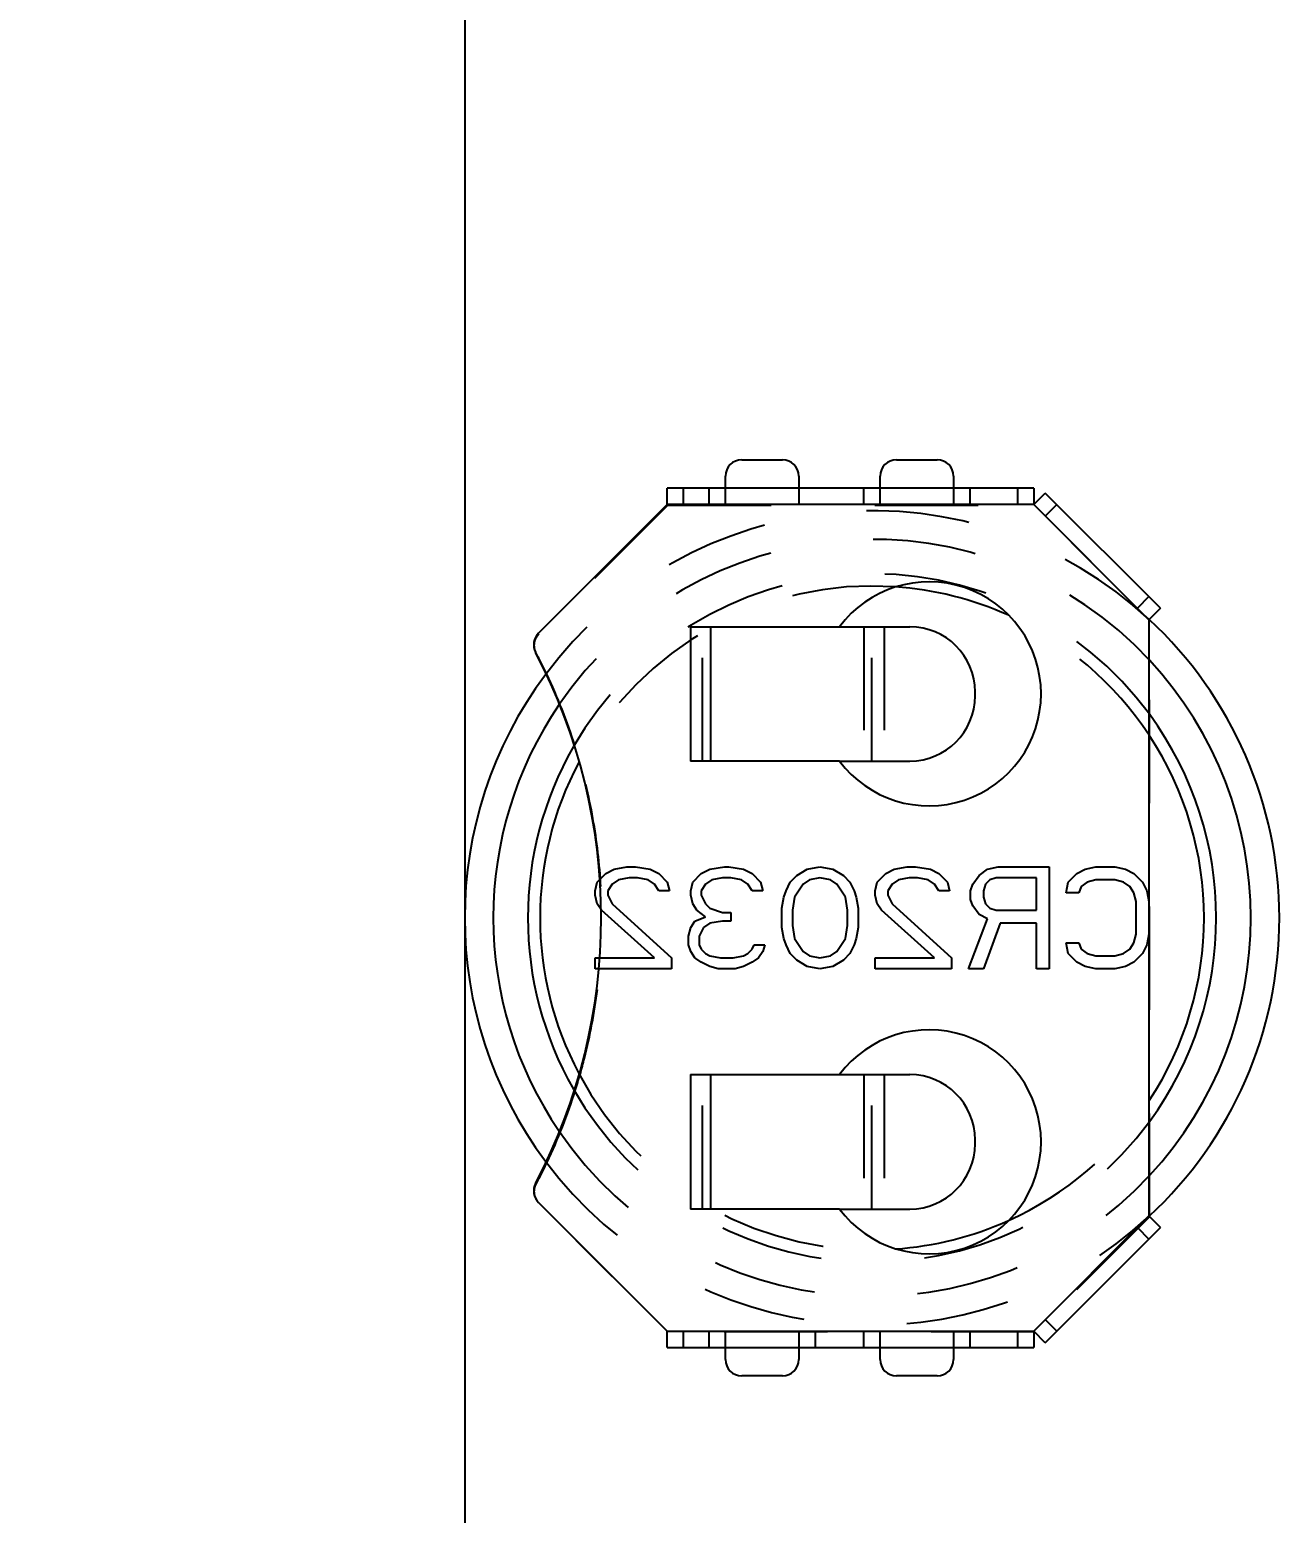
# Model space of a CAD drawing. Header units: inches. Extents: x 0 to 8.3, y 0 to 11.7.
# Drawn here: x 1.828 to 3.036, y 6.848 to 8.282 of the extents above; entities that cross this region are included whole.
import ezdxf

# ---------------------------------------------------------------- set-up
doc = ezdxf.new("R2010")
doc.units = ezdxf.units.IN
doc.header["$LTSCALE"] = 0.762205
doc.header["$MEASUREMENT"] = 0
doc.linetypes.add('HIDDEN', pattern=[0.2, 0.1, -0.1])
doc.layers.get('0').update_dxf_attribs({"linetype": 'CONTINUOUS'})
doc.layers.add('03___PRT_ALL_CURVES', color=7, linetype='CONTINUOUS')
doc.layers.add('DEFAULT_2', color=8, linetype='HIDDEN')
doc.styles.get("Standard").update_dxf_attribs({"font": 'txt', "width": 0.8})
doc.dimstyles.new('DIMSTYLE_1', dxfattribs={"dimtxt": 0.15625, "dimasz": 0.1875, "dimexe": 0.125, "dimexo": 0.0625, "dimgap": 0.078125, "dimtad": 0, "dimtih": 1, "dimtoh": 1, "dimzin": 4, "dimdsep": 46, "dimtxsty": 'STANDARD', "dimblk": 'CLOSED', "dimblk1": 'CLOSED', "dimblk2": 'CLOSED', "dimcen": 0.09, "dimadec": 0, "dimazin": 0, "dimtfac": 1, "dimtofl": 0, "dimtmove": 0, "dimatfit": 3, "dimldrblk": 'CLOSED', "dimfxl": 1, "dimtolj": 1, "dimtzin": 4, "dimarcsym": 0})

# ---------------------------------------------------------------- blocks, each defined once
blk = doc.blocks.new('_CLOSED')
at = {"color": 0, "linetype": 'BYBLOCK'}
for p, q in [((0, 0), (-1, 0.1667)), ((-1, 0.1667), (-1, -0.1667)), ((-1, -0.1667), (0, 0)), ((-1, 0), (0, 0))]:
    blk.add_line(p, q, dxfattribs=at)
blk = doc.blocks.new('*D0')
at = {"color": 2, "linetype": 'CONTINUOUS'}
for p, q in [((2.3435, 10.5477), (1.1297, 10.5477)), ((1.2547, 10.5477), (1.2547, 5.9165)), ((1.2547, 0.9729), (1.2547, 5.604)), ((2.3435, 0.9729), (1.1297, 0.9729))]:
    blk.add_line(p, q, dxfattribs=at)
at = {"color": 2, "linetype": 'CONTINUOUS', "xscale": 0.1875, "yscale": 0.1875, "zscale": 0.1875}
for p, rotation in [((1.2547, 10.5477), 90), ((1.2547, 0.9729), 270)]:
    blk.add_blockref('_CLOSED', p, dxfattribs=dict(at, rotation=rotation))
at = {"color": 2, "linetype": 'CONTINUOUS', "insert": (1.2547, 5.8384), "char_height": 0.15625, "width": 0.625, "attachment_point": 2, "line_spacing_factor": 0.9}
blk.add_mtext('243.2', dxfattribs=at)

msp = doc.modelspace()

# ---------------------------------------------------------------- linework, layer by layer
at = {"color": 7, "linetype": 'CONTINUOUS'}
for p, q in [((2.2485, 10.3902), (2.2485, 1.0516)), ((2.5162, 7.8666), (2.5556, 7.8666)), ((2.6658, 7.8666), (2.7052, 7.8666)), ((2.5004, 7.839), (2.5004, 7.8508)), ((2.5713, 7.8508), (2.5713, 7.839)), ((2.6501, 7.839), (2.6501, 7.8508)), ((2.7209, 7.8508), (2.7209, 7.839)), ((2.4442, 7.8233), (2.4442, 7.839)), ((2.7985, 7.839), (2.4442, 7.839)), ((2.7985, 7.839), (2.7985, 7.8233)), ((2.7985, 7.8233), (2.8097, 7.8344)), ((2.921, 7.723), (2.8097, 7.8344)), ((2.3198, 7.6988), (2.4442, 7.8233)), ((2.7985, 7.8233), (2.4442, 7.8233)), ((2.9099, 7.7119), (2.7985, 7.8233)), ((2.921, 7.723), (2.9099, 7.7119)), ((2.4666, 7.7051), (2.4666, 7.5752)), ((2.4666, 7.7051), (2.6107, 7.7051)), ((2.4862, 7.7051), (2.4862, 7.5752)), ((2.9099, 7.7119), (2.9099, 7.1354)), ((2.6107, 7.5752), (2.4666, 7.5752)), ((2.4666, 7.2721), (2.4666, 7.1421)), ((2.4666, 7.2721), (2.6107, 7.2721)), ((2.4862, 7.2721), (2.4862, 7.1421)), ((2.4442, 7.024), (2.3198, 7.1485)), ((2.6107, 7.1421), (2.4666, 7.1421)), ((2.7985, 7.024), (2.9099, 7.1354)), ((2.9099, 7.1354), (2.921, 7.1243)), ((2.8097, 7.0129), (2.921, 7.1243)), ((2.4442, 7.0083), (2.4442, 7.024)), ((2.4442, 7.024), (2.7985, 7.024)), ((2.7985, 7.024), (2.7985, 7.0083)), ((2.8097, 7.0129), (2.7985, 7.024)), ((2.4442, 7.0083), (2.7985, 7.0083)), ((2.5004, 6.9965), (2.5004, 7.0083)), ((2.5713, 7.0083), (2.5713, 6.9965)), ((2.6501, 6.9965), (2.6501, 7.0083)), ((2.7209, 7.0083), (2.7209, 6.9965)), ((2.5556, 6.9807), (2.5162, 6.9807)), ((2.7052, 6.9807), (2.6658, 6.9807))]:
    msp.add_line(p, q, dxfattribs=at)
for centre, radius, start, end in [((2.5162, 7.8508), 0.0157, 90, 180), ((2.5556, 7.8508), 0.0157, 0, 90), ((2.6658, 7.8508), 0.0157, 90, 180), ((2.7052, 7.8508), 0.0157, 0, 90), ((2.6973, 7.6402), 0.1083, 216.8699, 143.1301), ((2.6422, 7.4236), 0.3209, 65.7366, 86.0054), ((2.6422, 7.4236), 0.3937, 312.8821, 47.1179), ((2.3309, 7.6877), 0.0157, 135, 207.7562), ((1.8292, 7.4236), 0.5512, 332.2438, 27.7562), ((2.6422, 7.4236), 0.3661, 317.1291, 42.8709), ((2.6422, 7.4236), 0.3937, 143.323, 216.677), ((2.6422, 7.4236), 0.3661, 145.7114, 214.2886), ((2.6422, 7.4236), 0.3327, 323.7782, 36.2218), ((2.6422, 7.4236), 0.3327, 150.1512, 209.8488), ((2.6422, 7.4236), 0.3209, 326.6147, 33.3853), ((2.6422, 7.4236), 0.3209, 152.0632, 207.9368), ((2.6973, 7.2071), 0.1083, 216.8699, 143.1301), ((2.3309, 7.1596), 0.0157, 152.2438, 225), ((2.6422, 7.4236), 0.3209, 273.9946, 294.2634), ((2.5162, 6.9965), 0.0157, 180, 270), ((2.5556, 6.9965), 0.0157, 270, 360), ((2.6658, 6.9965), 0.0157, 180, 270), ((2.7052, 6.9965), 0.0157, 270, 360)]:
    msp.add_arc(centre, radius, start, end, dxfattribs=at)
at = {"layer": '03___PRT_ALL_CURVES', "color": 4, "linetype": 'CONTINUOUS'}
msp.add_line((2.2485, 10.3902), (2.2485, 1.0514), dxfattribs=at)
at = {"layer": '03___PRT_ALL_CURVES', "color": 8, "linetype": 'HIDDEN'}
for p, q in [((2.4448, 7.8225), (2.3204, 7.6981)), ((2.4448, 7.8225), (2.7992, 7.8225)), ((2.7992, 7.8225), (2.9105, 7.7111)), ((2.9105, 7.1346), (2.9105, 7.7111)), ((2.3204, 7.1477), (2.4448, 7.0233)), ((2.9105, 7.1346), (2.7992, 7.0233)), ((2.7992, 7.0233), (2.4448, 7.0233))]:
    msp.add_line(p, q, dxfattribs=at)
for centre, radius, start, end in [((1.8331, 7.4248), 0.5474, 25.366, 27.7431), ((1.8255, 7.4212), 0.5558, 17.6877, 25.3569), ((1.8315, 7.4223), 0.5494, 334.6866, 342.4462), ((1.821, 7.4271), 0.5609, 332.2858, 334.7062)]:
    msp.add_arc(centre, radius, start, end, dxfattribs=at)
for points, knots in [([(2.3176, 7.6796), (2.3169, 7.6809), (2.3158, 7.6841), (2.3156, 7.6892), (2.3172, 7.6941), (2.3192, 7.6969), (2.3204, 7.6981)], [0, 0, 0, 0, 0.231774, 0.494876, 0.749017, 1, 1, 1, 1]), ([(2.3553, 7.2566), (2.3586, 7.267), (2.3677, 7.2991), (2.378, 7.3535), (2.3823, 7.4202), (2.3786, 7.4868), (2.3685, 7.5437), (2.359, 7.5777), (2.355, 7.5901)], [0, 0, 0, 0, 0.096871, 0.295293, 0.48887, 0.687707, 0.884451, 1, 1, 1, 1]), ([(2.3183, 7.1504), (2.3181, 7.1508), (2.317, 7.1526), (2.3157, 7.1563), (2.3157, 7.1615), (2.3168, 7.1647), (2.3176, 7.1662)], [0, 0, 0, 0, 0.07125, 0.389327, 0.696573, 1, 1, 1, 1])]:
    msp.add_open_spline(points, degree=3, knots=knots, dxfattribs=at)
msp.add_open_spline([(2.3204, 7.1477), (2.3196, 7.1485), (2.3189, 7.1494), (2.3183, 7.1504)], degree=3, dxfattribs=at)
at = {"layer": 'DEFAULT_2', "color": 8, "linetype": 'HIDDEN'}
for p, q in [((2.46, 7.8233), (2.46, 7.839)), ((2.4847, 7.8233), (2.4847, 7.839)), ((2.5004, 7.8233), (2.5004, 7.839)), ((2.5713, 7.839), (2.5713, 7.8233)), ((2.6343, 7.8233), (2.6343, 7.839)), ((2.6501, 7.8233), (2.6501, 7.839)), ((2.7209, 7.839), (2.7209, 7.8233)), ((2.7367, 7.839), (2.7367, 7.8233)), ((2.7828, 7.839), (2.7828, 7.8233)), ((2.8097, 7.8121), (2.8208, 7.8233)), ((2.9099, 7.7342), (2.8988, 7.723)), ((2.4784, 7.5752), (2.4784, 7.7051)), ((2.6107, 7.7051), (2.6788, 7.7051)), ((2.6342, 7.7051), (2.6342, 7.5752)), ((2.6421, 7.5752), (2.6421, 7.7051)), ((2.6539, 7.7051), (2.6539, 7.5752)), ((2.7418, 7.6382), (2.7418, 7.6421)), ((2.6107, 7.5752), (2.6788, 7.5752)), ((2.3766, 7.4582), (2.3848, 7.4666)), ((2.3848, 7.4666), (2.393, 7.4708)), ((2.3971, 7.4603), (2.391, 7.4561)), ((2.393, 7.4708), (2.4053, 7.4729)), ((2.4074, 7.4624), (2.3971, 7.4603)), ((2.4053, 7.4729), (2.4135, 7.4729)), ((2.4156, 7.4624), (2.4074, 7.4624)), ((2.4135, 7.4729), (2.4279, 7.4708)), ((2.4258, 7.4603), (2.4156, 7.4624)), ((2.432, 7.4561), (2.4258, 7.4603)), ((2.4279, 7.4708), (2.4361, 7.4666)), ((2.4361, 7.4666), (2.4443, 7.4582)), ((2.4689, 7.4582), (2.4771, 7.4666)), ((2.4771, 7.4666), (2.4853, 7.4708)), ((2.4874, 7.4603), (2.4812, 7.4561)), ((2.4853, 7.4708), (2.4997, 7.4729)), ((2.4976, 7.4624), (2.4874, 7.4603)), ((2.5058, 7.4624), (2.4976, 7.4624)), ((2.4997, 7.4729), (2.5038, 7.4729)), ((2.5038, 7.4729), (2.5181, 7.4708)), ((2.5161, 7.4603), (2.5058, 7.4624)), ((2.5222, 7.4561), (2.5161, 7.4603)), ((2.5181, 7.4708), (2.5263, 7.4666)), ((2.5263, 7.4666), (2.5345, 7.4582)), ((2.5632, 7.4582), (2.5694, 7.4645)), ((2.5694, 7.4645), (2.5796, 7.4708)), ((2.5817, 7.4603), (2.5755, 7.4561)), ((2.5796, 7.4708), (2.5919, 7.4729)), ((2.5919, 7.4624), (2.5817, 7.4603)), ((2.5919, 7.4729), (2.6042, 7.4708)), ((2.6022, 7.4603), (2.5919, 7.4624)), ((2.6083, 7.4561), (2.6022, 7.4603)), ((2.6042, 7.4708), (2.6145, 7.4645)), ((2.6145, 7.4645), (2.6206, 7.4582)), ((2.6473, 7.4582), (2.6555, 7.4666)), ((2.6555, 7.4666), (2.6637, 7.4708)), ((2.6678, 7.4603), (2.6617, 7.4561)), ((2.6637, 7.4708), (2.676, 7.4729)), ((2.6781, 7.4624), (2.6678, 7.4603)), ((2.676, 7.4729), (2.6842, 7.4729)), ((2.6863, 7.4624), (2.6781, 7.4624)), ((2.6842, 7.4729), (2.6986, 7.4708)), ((2.6965, 7.4603), (2.6863, 7.4624)), ((2.7027, 7.4561), (2.6965, 7.4603)), ((2.6986, 7.4708), (2.7068, 7.4666)), ((2.7068, 7.4666), (2.715, 7.4582)), ((2.7396, 7.4561), (2.7457, 7.4645)), ((2.7457, 7.4645), (2.7539, 7.4708)), ((2.756, 7.4603), (2.7519, 7.4561)), ((2.7539, 7.4708), (2.7642, 7.4729)), ((2.7621, 7.4624), (2.756, 7.4603)), ((2.8011, 7.4624), (2.7621, 7.4624)), ((2.7642, 7.4729), (2.8134, 7.4729)), ((2.8011, 7.431), (2.8011, 7.4624)), ((2.8134, 7.4729), (2.8134, 7.3744)), ((2.8319, 7.4582), (2.8401, 7.4666)), ((2.8401, 7.4666), (2.8483, 7.4708)), ((2.8483, 7.4708), (2.8585, 7.4729)), ((2.8585, 7.4603), (2.8503, 7.4582)), ((2.8585, 7.4729), (2.877, 7.4729)), ((2.877, 7.4603), (2.8585, 7.4603)), ((2.877, 7.4729), (2.8872, 7.4708)), ((2.8852, 7.4582), (2.877, 7.4603)), ((2.8872, 7.4708), (2.8954, 7.4666)), ((2.8954, 7.4666), (2.9036, 7.4582)), ((2.3746, 7.4498), (2.3766, 7.4582)), ((2.3746, 7.4456), (2.3746, 7.4498)), ((2.3766, 7.4373), (2.3746, 7.4456)), ((2.391, 7.4561), (2.3869, 7.4498)), ((2.3869, 7.4498), (2.3869, 7.4456)), ((2.3869, 7.4456), (2.391, 7.4373)), ((2.4361, 7.4498), (2.432, 7.4561)), ((2.4464, 7.4498), (2.4361, 7.4498)), ((2.4443, 7.4582), (2.4464, 7.4498)), ((2.4669, 7.4498), (2.4689, 7.4582)), ((2.4669, 7.4456), (2.4669, 7.4498)), ((2.4689, 7.4373), (2.4669, 7.4456)), ((2.4812, 7.4561), (2.4771, 7.4498)), ((2.4771, 7.4498), (2.4771, 7.4456)), ((2.4771, 7.4456), (2.4812, 7.4373)), ((2.5263, 7.4498), (2.5222, 7.4561)), ((2.5366, 7.4498), (2.5263, 7.4498)), ((2.5345, 7.4582), (2.5366, 7.4498)), ((2.5571, 7.4435), (2.5591, 7.4498)), ((2.5591, 7.4498), (2.5632, 7.4582)), ((2.5755, 7.4561), (2.5673, 7.4435)), ((2.6165, 7.4435), (2.6083, 7.4561)), ((2.6206, 7.4582), (2.6248, 7.4498)), ((2.6248, 7.4498), (2.6268, 7.4435)), ((2.6453, 7.4498), (2.6473, 7.4582)), ((2.6453, 7.4456), (2.6453, 7.4498)), ((2.6473, 7.4373), (2.6453, 7.4456)), ((2.6617, 7.4561), (2.6576, 7.4498)), ((2.6576, 7.4498), (2.6576, 7.4456)), ((2.6576, 7.4456), (2.6617, 7.4373)), ((2.7068, 7.4498), (2.7027, 7.4561)), ((2.717, 7.4498), (2.7068, 7.4498)), ((2.715, 7.4582), (2.717, 7.4498)), ((2.7375, 7.4498), (2.7396, 7.4561)), ((2.7375, 7.4414), (2.7375, 7.4498)), ((2.7519, 7.4561), (2.7498, 7.4498)), ((2.7498, 7.4498), (2.7498, 7.4435)), ((2.8298, 7.4477), (2.8319, 7.4582)), ((2.8421, 7.4477), (2.8298, 7.4477)), ((2.8442, 7.454), (2.8421, 7.4477)), ((2.8503, 7.4582), (2.8442, 7.454)), ((2.8913, 7.454), (2.8852, 7.4582)), ((2.8954, 7.4477), (2.8913, 7.454)), ((2.8975, 7.4393), (2.8954, 7.4477)), ((2.9036, 7.4582), (2.9077, 7.4498)), ((2.9077, 7.4498), (2.9098, 7.4393)), ((2.3807, 7.431), (2.3766, 7.4373)), ((2.432, 7.3849), (2.3807, 7.431)), ((2.391, 7.4373), (2.4484, 7.3849)), ((2.473, 7.431), (2.4689, 7.4373)), ((2.4812, 7.4247), (2.473, 7.431)), ((2.4812, 7.4373), (2.4853, 7.4331)), ((2.4853, 7.4331), (2.4976, 7.4289)), ((2.555, 7.4331), (2.5571, 7.4435)), ((2.555, 7.4142), (2.555, 7.4331)), ((2.5673, 7.4435), (2.5653, 7.431)), ((2.5653, 7.431), (2.5653, 7.4163)), ((2.6186, 7.431), (2.6165, 7.4435)), ((2.6186, 7.4163), (2.6186, 7.431)), ((2.6268, 7.4435), (2.6289, 7.4331)), ((2.6289, 7.4331), (2.6289, 7.4142)), ((2.6514, 7.431), (2.6473, 7.4373)), ((2.7027, 7.3849), (2.6514, 7.431)), ((2.6617, 7.4373), (2.7191, 7.3849)), ((2.7396, 7.4352), (2.7375, 7.4414)), ((2.7457, 7.4268), (2.7396, 7.4352)), ((2.7498, 7.4435), (2.7519, 7.4373)), ((2.7519, 7.4373), (2.756, 7.4331)), ((2.756, 7.4331), (2.7621, 7.431)), ((2.7621, 7.431), (2.8011, 7.431)), ((2.8975, 7.4079), (2.8975, 7.4393)), ((2.9098, 7.4393), (2.9098, 7.4079)), ((2.4669, 7.4142), (2.471, 7.4205)), ((2.471, 7.4205), (2.4812, 7.4247)), ((2.4853, 7.4184), (2.4792, 7.4142)), ((2.4976, 7.4205), (2.4853, 7.4184)), ((2.4976, 7.4289), (2.5058, 7.4289)), ((2.5058, 7.4205), (2.4976, 7.4205)), ((2.5058, 7.4289), (2.5058, 7.4205)), ((2.5653, 7.4163), (2.5673, 7.4037)), ((2.6165, 7.4037), (2.6186, 7.4163)), ((2.7355, 7.3744), (2.7539, 7.4226)), ((2.7539, 7.4226), (2.7457, 7.4268)), ((2.7662, 7.4184), (2.7498, 7.3744)), ((2.8011, 7.4184), (2.7662, 7.4184)), ((2.8011, 7.3744), (2.8011, 7.4184)), ((2.4648, 7.4058), (2.4669, 7.4142)), ((2.4648, 7.3975), (2.4648, 7.4058)), ((2.4792, 7.4142), (2.4751, 7.4058)), ((2.4751, 7.4058), (2.4751, 7.3975)), ((2.5571, 7.4037), (2.555, 7.4142)), ((2.5591, 7.3975), (2.5571, 7.4037)), ((2.5673, 7.4037), (2.5755, 7.3912)), ((2.6083, 7.3912), (2.6165, 7.4037)), ((2.6268, 7.4037), (2.6248, 7.3975)), ((2.6289, 7.4142), (2.6268, 7.4037)), ((2.8954, 7.3996), (2.8975, 7.4079)), ((2.9098, 7.4079), (2.9077, 7.3975)), ((2.4669, 7.3912), (2.4648, 7.3975)), ((2.471, 7.3849), (2.4669, 7.3912)), ((2.4751, 7.3975), (2.4771, 7.3933)), ((2.4771, 7.3933), (2.4812, 7.3891)), ((2.4812, 7.3891), (2.4853, 7.387)), ((2.5181, 7.387), (2.5222, 7.3891)), ((2.5222, 7.3891), (2.5263, 7.3933)), ((2.5263, 7.3933), (2.5284, 7.3975)), ((2.5284, 7.3975), (2.5386, 7.3975)), ((2.5366, 7.3912), (2.5325, 7.3849)), ((2.5386, 7.3975), (2.5366, 7.3912)), ((2.5632, 7.3891), (2.5591, 7.3975)), ((2.5694, 7.3828), (2.5632, 7.3891)), ((2.5755, 7.3912), (2.5817, 7.387)), ((2.6022, 7.387), (2.6083, 7.3912)), ((2.6206, 7.3891), (2.6145, 7.3828)), ((2.6248, 7.3975), (2.6206, 7.3891)), ((2.8319, 7.3891), (2.8298, 7.3996)), ((2.8298, 7.3996), (2.8421, 7.3996)), ((2.8401, 7.3807), (2.8319, 7.3891)), ((2.8421, 7.3996), (2.8442, 7.3933)), ((2.8442, 7.3933), (2.8503, 7.3891)), ((2.8503, 7.3891), (2.8585, 7.387)), ((2.877, 7.387), (2.8852, 7.3891)), ((2.8852, 7.3891), (2.8913, 7.3933)), ((2.8913, 7.3933), (2.8954, 7.3996)), ((2.9036, 7.3891), (2.8954, 7.3807)), ((2.9077, 7.3975), (2.9036, 7.3891)), ((2.3746, 7.3744), (2.3746, 7.3849)), ((2.3746, 7.3849), (2.432, 7.3849)), ((2.4484, 7.3744), (2.3746, 7.3744)), ((2.4484, 7.3849), (2.4484, 7.3744)), ((2.4771, 7.3807), (2.471, 7.3849)), ((2.4853, 7.3765), (2.4771, 7.3807)), ((2.4853, 7.387), (2.4956, 7.3849)), ((2.4935, 7.3744), (2.4853, 7.3765)), ((2.5099, 7.3744), (2.4935, 7.3744)), ((2.4956, 7.3849), (2.5079, 7.3849)), ((2.5079, 7.3849), (2.5181, 7.387)), ((2.5181, 7.3765), (2.5099, 7.3744)), ((2.5263, 7.3807), (2.5181, 7.3765)), ((2.5325, 7.3849), (2.5263, 7.3807)), ((2.5796, 7.3765), (2.5694, 7.3828)), ((2.5919, 7.3744), (2.5796, 7.3765)), ((2.5817, 7.387), (2.5919, 7.3849)), ((2.5919, 7.3849), (2.6022, 7.387)), ((2.6042, 7.3765), (2.5919, 7.3744)), ((2.6145, 7.3828), (2.6042, 7.3765)), ((2.6453, 7.3744), (2.6453, 7.3849)), ((2.6453, 7.3849), (2.7027, 7.3849)), ((2.7191, 7.3744), (2.6453, 7.3744)), ((2.7191, 7.3849), (2.7191, 7.3744)), ((2.7498, 7.3744), (2.7355, 7.3744)), ((2.8134, 7.3744), (2.8011, 7.3744)), ((2.8483, 7.3765), (2.8401, 7.3807)), ((2.8585, 7.3744), (2.8483, 7.3765)), ((2.8585, 7.387), (2.877, 7.387)), ((2.877, 7.3744), (2.8585, 7.3744)), ((2.8872, 7.3765), (2.877, 7.3744)), ((2.8954, 7.3807), (2.8872, 7.3765)), ((2.4784, 7.1421), (2.4784, 7.2721)), ((2.6107, 7.2721), (2.6788, 7.2721)), ((2.6342, 7.2721), (2.6342, 7.1421)), ((2.6421, 7.1421), (2.6421, 7.2721)), ((2.6539, 7.2721), (2.6539, 7.1421)), ((2.7418, 7.2051), (2.7418, 7.2091)), ((2.6107, 7.1421), (2.6788, 7.1421)), ((2.8988, 7.1243), (2.9099, 7.1131)), ((2.8208, 7.024), (2.8097, 7.0352)), ((2.46, 7.0083), (2.46, 7.024)), ((2.4847, 7.0083), (2.4847, 7.024)), ((2.5004, 7.0083), (2.5004, 7.024)), ((2.5713, 7.024), (2.5713, 7.0083)), ((2.5871, 7.024), (2.5871, 7.0083)), ((2.6343, 7.0083), (2.6343, 7.024)), ((2.6501, 7.0083), (2.6501, 7.024)), ((2.7209, 7.024), (2.7209, 7.0083)), ((2.7367, 7.024), (2.7367, 7.0083)), ((2.7828, 7.024), (2.7828, 7.0083))]:
    msp.add_line(p, q, dxfattribs=at)
for centre, radius, start, end in [((2.6422, 7.4236), 0.3937, 47.1179, 143.323), ((2.6422, 7.4236), 0.3661, 42.8709, 145.7114), ((2.6422, 7.4236), 0.3327, 36.2218, 150.1512), ((2.6422, 7.4236), 0.3209, 86.0054, 152.0632), ((2.6788, 7.6421), 0.063, 0, 90), ((2.6422, 7.4236), 0.3209, 33.3853, 65.7366), ((2.6788, 7.6382), 0.063, 270, 360), ((2.6422, 7.4236), 0.3209, 207.9368, 273.9946), ((2.6788, 7.2091), 0.063, 0, 90), ((2.6422, 7.4236), 0.3327, 209.8488, 323.7782), ((2.6422, 7.4236), 0.3209, 294.2634, 326.6147), ((2.6422, 7.4236), 0.3661, 214.2886, 317.1291), ((2.6788, 7.2051), 0.063, 270, 360), ((2.6422, 7.4236), 0.3937, 216.677, 312.8821)]:
    msp.add_arc(centre, radius, start, end, dxfattribs=at)

# ---------------------------------------------------------------- dimensions: what is measured, and where the dimension line sits
at = {"color": 2, "linetype": 'CONTINUOUS'}
dim = msp.add_linear_dim(base=(1.2547, 0.9729), p1=(2.406, 10.5477), p2=(2.406, 0.9729), angle=270, dimstyle='DIMSTYLE_1', dxfattribs=at)
dim.commit()
dim.dimension.update_dxf_attribs({"geometry": '*D0', "text_midpoint": (1.2547, 5.7603), "dimtype": 160})

doc.saveas('drawing.dxf')
